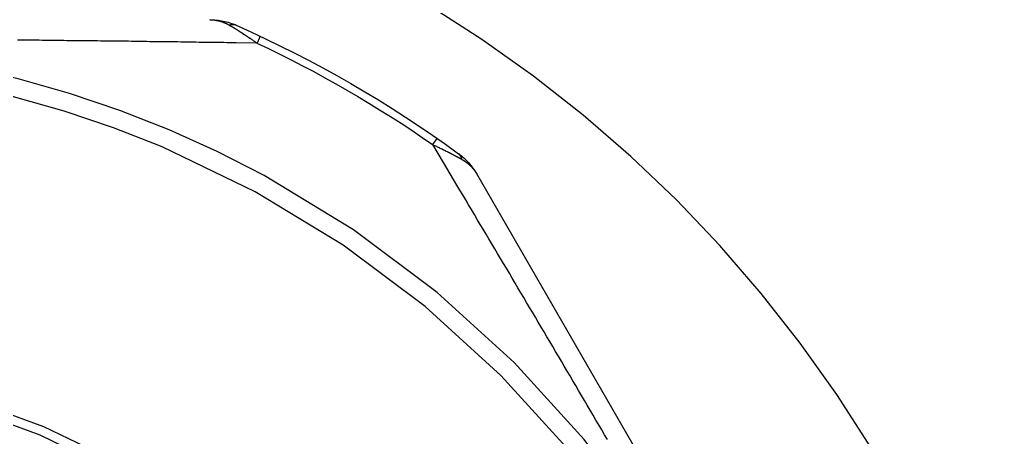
# Model space of a CAD drawing. Header units: millimetres. Extents: x 2213 to 82676, y 1050 to 28650.
# Drawn here: x 22680.98 to 22688.7, y 17297.8 to 17301.09 of the extents above; entities that cross this region are included whole.
import ezdxf

# ---------------------------------------------------------------- set-up
doc = ezdxf.new("R2010")
doc.units = ezdxf.units.MM
doc.header["$LTSCALE"] = 200
doc.linetypes.add('DASHED', pattern=[0.75, 0.5, -0.25])
doc.layers.add('A-FIX', color=5, linetype='Continuous')

# ---------------------------------------------------------------- blocks, each defined once
blk = doc.blocks.new('대변기 정면도')
at = {"linetype": 'DASHED'}
for p, q in [((14859.9263, 31313.7538), (14859.9519, 31313.6993)), ((14859.9523, 31313.6995), (14860.1165, 31313.7019)), ((14858.5702, 31312.9017), (14858.5359, 31312.951)), ((14858.4863, 31312.7606), (14858.5707, 31312.902)), ((14858.3797, 31312.5822), (14858.4863, 31312.7606)), ((14854.586, 31306.3703), (14858.2245, 31312.6723))]:
    blk.add_line(p, q, dxfattribs=at)
for points in [[(14860.3239, 31313.8837), (14860.3229, 31313.8837), (14860.3219, 31313.8837), (14860.3199, 31313.8837), (14860.3189, 31313.8837), (14860.3179, 31313.8837), (14860.3169, 31313.8837), (14860.3159, 31313.8837), (14860.3149, 31313.8837), (14860.3139, 31313.8837), (14860.3129, 31313.8837), (14860.3119, 31313.8837), (14860.3109, 31313.8837), (14860.3099, 31313.8837), (14860.3089, 31313.8837), (14860.3079, 31313.8837), (14860.3069, 31313.8837), (14860.3059, 31313.8837), (14860.3049, 31313.8837), (14860.3039, 31313.8837), (14860.3029, 31313.8837), (14860.3019, 31313.8837), (14860.3009, 31313.8827), (14860.2999, 31313.8827), (14860.2989, 31313.8827), (14860.2979, 31313.8827), (14860.2969, 31313.8827), (14860.2959, 31313.8827), (14860.2949, 31313.8827), (14860.2939, 31313.8827), (14860.2929, 31313.8827), (14860.2919, 31313.8827), (14860.2909, 31313.8827), (14860.2899, 31313.8817), (14860.2889, 31313.8817), (14860.2879, 31313.8817), (14860.2869, 31313.8817), (14860.2859, 31313.8817), (14860.2849, 31313.8817), (14860.2839, 31313.8817), (14860.2829, 31313.8807), (14860.2809, 31313.8807), (14860.2799, 31313.8807), (14860.2789, 31313.8807), (14860.2779, 31313.8807), (14860.2769, 31313.8807), (14860.2759, 31313.8807), (14860.2749, 31313.8797), (14860.2739, 31313.8797), (14860.2729, 31313.8797), (14860.2719, 31313.8797), (14860.2709, 31313.8797), (14860.2699, 31313.8787), (14860.2689, 31313.8787), (14860.2679, 31313.8787), (14860.2669, 31313.8787), (14860.2659, 31313.8787), (14860.2649, 31313.8777), (14860.2639, 31313.8777), (14860.2629, 31313.8777), (14860.2619, 31313.8777), (14860.2609, 31313.8777), (14860.2599, 31313.8767), (14860.2589, 31313.8767), (14860.2579, 31313.8767), (14860.2569, 31313.8767), (14860.2559, 31313.8757), (14860.2549, 31313.8757), (14860.2539, 31313.8757), (14860.2529, 31313.8757), (14860.2519, 31313.8747), (14860.2509, 31313.8747), (14860.2499, 31313.8747), (14860.2489, 31313.8747), (14860.2479, 31313.8737), (14860.2469, 31313.8737), (14860.2459, 31313.8737), (14860.2449, 31313.8737), (14860.2439, 31313.8727), (14860.2429, 31313.8727), (14860.2419, 31313.8727), (14860.2409, 31313.8717), (14860.2399, 31313.8717), (14860.2389, 31313.8717), (14860.2379, 31313.8717), (14860.2369, 31313.8707), (14860.2359, 31313.8707), (14860.2349, 31313.8707), (14860.2339, 31313.8697), (14860.2329, 31313.8697), (14860.2319, 31313.8697), (14860.2309, 31313.8687), (14860.2299, 31313.8687), (14860.2289, 31313.8687), (14860.2279, 31313.8677), (14860.2269, 31313.8677), (14860.2259, 31313.8677), (14860.2249, 31313.8667), (14860.2239, 31313.8667), (14860.2229, 31313.8667), (14860.2219, 31313.8657), (14860.2209, 31313.8657), (14860.2199, 31313.8657), (14860.2189, 31313.8647), (14860.2179, 31313.8647), (14860.2169, 31313.8647), (14860.2159, 31313.8637), (14860.2159, 31313.8637), (14860.2149, 31313.8627), (14860.2139, 31313.8627), (14860.2129, 31313.8627), (14860.2119, 31313.8617), (14860.2109, 31313.8617), (14860.2099, 31313.8607), (14860.2089, 31313.8607), (14860.2079, 31313.8607), (14860.2069, 31313.8597), (14860.2059, 31313.8597), (14860.2049, 31313.8587), (14860.2039, 31313.8587), (14860.2029, 31313.8587), (14860.2019, 31313.8577), (14860.2009, 31313.8577), (14860.1999, 31313.8567), (14860.1989, 31313.8567), (14860.1979, 31313.8567), (14860.1969, 31313.8557), (14860.1959, 31313.8557), (14860.1949, 31313.8547), (14860.1949, 31313.8547), (14860.1939, 31313.8537), (14860.1929, 31313.8537), (14860.1919, 31313.8527), (14860.1909, 31313.8527), (14860.1899, 31313.8527), (14860.1889, 31313.8517), (14860.1879, 31313.8517), (14860.1869, 31313.8507), (14860.1859, 31313.8507), (14860.1849, 31313.8497), (14860.1839, 31313.8497), (14860.1829, 31313.8487), (14860.1819, 31313.8487), (14860.1819, 31313.8477), (14860.1809, 31313.8477), (14860.1799, 31313.8467), (14860.1789, 31313.8467), (14860.1779, 31313.8457), (14860.1769, 31313.8457), (14860.1759, 31313.8447), (14860.1749, 31313.8447), (14860.1739, 31313.8437), (14860.1729, 31313.8437), (14860.1719, 31313.8427), (14860.1719, 31313.8427), (14860.1709, 31313.8417), (14860.1699, 31313.8417), (14860.1689, 31313.8407), (14860.1679, 31313.8407), (14860.1669, 31313.8397)], [(14860.1669, 31313.8397), (14860.1659, 31313.8397), (14860.1649, 31313.8387), (14860.1639, 31313.8387), (14860.1629, 31313.8377), (14860.1619, 31313.8367), (14860.1609, 31313.8367), (14860.1599, 31313.8357), (14860.1589, 31313.8357), (14860.1579, 31313.8347), (14860.1569, 31313.8337), (14860.1559, 31313.8337), (14860.1549, 31313.8327), (14860.1539, 31313.8327), (14860.1529, 31313.8317), (14860.1519, 31313.8307), (14860.1509, 31313.8307), (14860.1499, 31313.8297), (14860.1489, 31313.8297), (14860.1479, 31313.8287), (14860.1469, 31313.8277), (14860.1459, 31313.8277), (14860.1449, 31313.8267), (14860.1439, 31313.8267), (14860.1429, 31313.8257), (14860.1419, 31313.8247), (14860.1409, 31313.8247), (14860.1399, 31313.8237), (14860.1389, 31313.8237), (14860.1379, 31313.8227), (14860.1369, 31313.8217), (14860.1359, 31313.8217), (14860.1349, 31313.8207), (14860.1339, 31313.8197), (14860.1329, 31313.8197), (14860.1319, 31313.8187), (14860.1309, 31313.8187), (14860.1299, 31313.8177), (14860.1289, 31313.8167), (14860.1279, 31313.8167), (14860.1269, 31313.8157), (14860.1259, 31313.8157), (14860.1249, 31313.8147), (14860.1239, 31313.8137), (14860.1229, 31313.8137), (14860.1219, 31313.8127), (14860.1209, 31313.8117), (14860.1199, 31313.8117), (14860.1189, 31313.8107), (14860.1179, 31313.8107), (14860.1169, 31313.8097), (14860.1159, 31313.8087), (14860.1149, 31313.8087), (14860.1139, 31313.8077), (14860.1129, 31313.8067), (14860.1119, 31313.8067), (14860.1109, 31313.8057), (14860.1099, 31313.8057), (14860.1089, 31313.8047), (14860.1079, 31313.8037), (14860.1069, 31313.8037), (14860.1059, 31313.8027), (14860.1049, 31313.8017), (14860.1039, 31313.8017), (14860.1029, 31313.8007), (14860.1019, 31313.8007), (14860.1009, 31313.7997), (14860.0999, 31313.7987), (14860.0989, 31313.7987), (14860.0979, 31313.7977), (14860.0969, 31313.7967), (14860.0959, 31313.7967), (14860.0949, 31313.7957), (14860.0939, 31313.7957), (14860.0929, 31313.7947), (14860.0919, 31313.7937), (14860.0909, 31313.7937), (14860.0899, 31313.7927), (14860.0889, 31313.7917), (14860.0879, 31313.7917), (14860.0869, 31313.7907), (14860.0869, 31313.7907), (14860.0859, 31313.7897), (14860.0849, 31313.7887), (14860.0839, 31313.7887), (14860.0829, 31313.7877), (14860.0819, 31313.7867), (14860.0809, 31313.7867), (14860.0799, 31313.7857), (14860.0789, 31313.7847), (14860.0779, 31313.7847), (14860.0769, 31313.7837), (14860.0759, 31313.7837), (14860.0749, 31313.7827), (14860.0739, 31313.7817), (14860.0729, 31313.7817), (14860.0719, 31313.7807), (14860.0709, 31313.7797), (14860.0699, 31313.7797), (14860.0689, 31313.7787), (14860.0679, 31313.7777), (14860.0669, 31313.7777), (14860.0659, 31313.7767), (14860.0649, 31313.7757), (14860.0639, 31313.7757), (14860.0629, 31313.7747), (14860.0619, 31313.7747), (14860.0609, 31313.7737), (14860.0599, 31313.7727), (14860.0589, 31313.7727), (14860.0579, 31313.7717), (14860.0569, 31313.7707), (14860.0559, 31313.7707), (14860.0549, 31313.7697), (14860.0539, 31313.7687), (14860.0529, 31313.7687), (14860.0519, 31313.7677), (14860.0509, 31313.7667), (14860.0499, 31313.7667), (14860.0489, 31313.7657), (14860.0479, 31313.7657), (14860.0469, 31313.7647), (14860.0459, 31313.7637), (14860.0449, 31313.7637), (14860.0439, 31313.7627), (14860.0429, 31313.7617), (14860.0419, 31313.7617), (14860.0409, 31313.7607), (14860.0409, 31313.7597), (14860.0399, 31313.7597), (14860.0389, 31313.7587), (14860.0379, 31313.7577), (14860.0369, 31313.7577), (14860.0359, 31313.7567), (14860.0349, 31313.7557), (14860.0339, 31313.7557), (14860.0329, 31313.7547), (14860.0319, 31313.7537), (14860.0309, 31313.7537), (14860.0299, 31313.7527), (14860.0289, 31313.7527), (14860.0279, 31313.7517), (14860.0269, 31313.7507), (14860.0259, 31313.7507), (14860.0249, 31313.7497), (14860.0239, 31313.7487), (14860.0229, 31313.7487), (14860.0219, 31313.7477), (14860.0209, 31313.7467), (14860.0199, 31313.7467), (14860.0189, 31313.7457), (14860.0179, 31313.7447), (14860.0169, 31313.7447), (14860.0159, 31313.7437), (14860.0149, 31313.7427), (14860.0139, 31313.7427), (14860.0129, 31313.7417), (14860.0119, 31313.7407), (14860.0109, 31313.7407), (14860.0099, 31313.7397)], [(14860.1159, 31313.8397), (14860.1159, 31313.8407), (14860.1159, 31313.8407), (14860.1169, 31313.8407), (14860.1169, 31313.8407), (14860.1169, 31313.8407), (14860.1169, 31313.8407), (14860.1179, 31313.8407), (14860.1179, 31313.8407), (14860.1179, 31313.8417), (14860.1189, 31313.8417), (14860.1189, 31313.8417), (14860.1189, 31313.8417), (14860.1199, 31313.8417), (14860.1199, 31313.8417), (14860.1199, 31313.8417), (14860.1209, 31313.8417), (14860.1209, 31313.8417), (14860.1209, 31313.8417), (14860.1209, 31313.8427), (14860.1219, 31313.8427), (14860.1219, 31313.8427), (14860.1219, 31313.8427), (14860.1229, 31313.8427), (14860.1229, 31313.8427), (14860.1229, 31313.8427), (14860.1239, 31313.8427), (14860.1239, 31313.8427), (14860.1239, 31313.8427), (14860.1249, 31313.8427), (14860.1249, 31313.8437), (14860.1249, 31313.8437), (14860.1259, 31313.8437), (14860.1259, 31313.8437), (14860.1259, 31313.8437), (14860.1269, 31313.8437), (14860.1269, 31313.8437), (14860.1269, 31313.8437), (14860.1279, 31313.8437), (14860.1279, 31313.8437), (14860.1279, 31313.8437), (14860.1289, 31313.8437), (14860.1289, 31313.8437), (14860.1289, 31313.8437), (14860.1299, 31313.8437), (14860.1299, 31313.8447), (14860.1299, 31313.8447), (14860.1299, 31313.8447), (14860.1309, 31313.8447), (14860.1309, 31313.8447), (14860.1309, 31313.8447), (14860.1319, 31313.8447), (14860.1319, 31313.8447), (14860.1319, 31313.8447), (14860.1329, 31313.8447), (14860.1329, 31313.8447), (14860.1329, 31313.8447), (14860.1339, 31313.8447), (14860.1339, 31313.8447), (14860.1339, 31313.8447), (14860.1349, 31313.8447), (14860.1349, 31313.8447), (14860.1349, 31313.8447), (14860.1359, 31313.8447), (14860.1359, 31313.8447), (14860.1359, 31313.8447), (14860.1369, 31313.8447), (14860.1369, 31313.8447), (14860.1369, 31313.8447), (14860.1379, 31313.8447), (14860.1379, 31313.8447), (14860.1379, 31313.8447), (14860.1389, 31313.8447), (14860.1389, 31313.8447), (14860.1389, 31313.8447), (14860.1399, 31313.8447), (14860.1399, 31313.8447), (14860.1399, 31313.8447), (14860.1409, 31313.8447), (14860.1409, 31313.8447), (14860.1409, 31313.8447), (14860.1419, 31313.8447), (14860.1419, 31313.8447), (14860.1419, 31313.8447), (14860.1429, 31313.8447), (14860.1429, 31313.8447), (14860.1429, 31313.8447), (14860.1439, 31313.8447), (14860.1439, 31313.8447), (14860.1439, 31313.8447), (14860.1449, 31313.8447), (14860.1449, 31313.8447), (14860.1449, 31313.8447), (14860.1459, 31313.8447), (14860.1459, 31313.8447), (14860.1459, 31313.8447), (14860.1469, 31313.8447), (14860.1469, 31313.8447), (14860.1469, 31313.8447), (14860.1479, 31313.8447), (14860.1489, 31313.8447), (14860.1489, 31313.8447), (14860.1489, 31313.8447), (14860.1499, 31313.8447), (14860.1499, 31313.8447), (14860.1499, 31313.8447), (14860.1509, 31313.8437), (14860.1509, 31313.8437), (14860.1509, 31313.8437), (14860.1519, 31313.8437), (14860.1519, 31313.8437), (14860.1519, 31313.8437), (14860.1529, 31313.8437), (14860.1529, 31313.8437), (14860.1529, 31313.8437), (14860.1539, 31313.8437), (14860.1539, 31313.8437), (14860.1539, 31313.8437), (14860.1549, 31313.8437), (14860.1549, 31313.8437), (14860.1549, 31313.8437), (14860.1559, 31313.8437), (14860.1559, 31313.8437), (14860.1559, 31313.8427), (14860.1569, 31313.8427), (14860.1569, 31313.8427), (14860.1569, 31313.8427), (14860.1579, 31313.8427), (14860.1579, 31313.8427), (14860.1579, 31313.8427), (14860.1589, 31313.8427), (14860.1589, 31313.8427), (14860.1589, 31313.8427), (14860.1599, 31313.8427), (14860.1599, 31313.8427), (14860.1599, 31313.8427), (14860.1599, 31313.8417), (14860.1609, 31313.8417), (14860.1609, 31313.8417), (14860.1609, 31313.8417), (14860.1619, 31313.8417), (14860.1619, 31313.8417), (14860.1619, 31313.8417), (14860.1629, 31313.8417), (14860.1629, 31313.8417), (14860.1629, 31313.8417), (14860.1639, 31313.8417), (14860.1639, 31313.8407), (14860.1639, 31313.8407), (14860.1649, 31313.8407), (14860.1649, 31313.8407), (14860.1649, 31313.8407), (14860.1659, 31313.8407), (14860.1659, 31313.8407), (14860.1659, 31313.8407), (14860.1669, 31313.8407), (14860.1669, 31313.8397)], [(14860.1169, 31313.7017), (14860.1409, 31313.7027), (14860.1649, 31313.7027), (14860.1889, 31313.7027), (14860.2129, 31313.7037), (14860.2379, 31313.7037), (14860.2619, 31313.7037), (14860.2859, 31313.7047), (14860.3099, 31313.7047), (14860.3339, 31313.7047), (14860.3589, 31313.7057), (14860.3829, 31313.7057), (14860.4069, 31313.7057), (14860.4309, 31313.7067), (14860.4549, 31313.7067), (14860.4789, 31313.7067), (14860.5039, 31313.7077), (14860.5279, 31313.7077), (14860.5519, 31313.7077), (14860.5759, 31313.7087), (14860.5999, 31313.7087), (14860.6249, 31313.7087), (14860.6489, 31313.7097), (14860.6729, 31313.7097), (14860.6969, 31313.7097), (14860.7209, 31313.7107), (14860.7449, 31313.7107), (14860.7699, 31313.7107), (14860.7939, 31313.7107), (14860.8179, 31313.7117), (14860.8419, 31313.7117), (14860.8659, 31313.7117), (14860.8909, 31313.7127), (14860.9149, 31313.7127), (14860.9389, 31313.7127), (14860.9629, 31313.7137), (14860.9869, 31313.7137), (14861.0109, 31313.7137), (14861.0359, 31313.7147), (14861.0599, 31313.7147), (14861.0839, 31313.7147), (14861.1079, 31313.7147), (14861.1319, 31313.7157), (14861.1569, 31313.7157), (14861.1809, 31313.7157), (14861.2049, 31313.7167), (14861.2289, 31313.7167), (14861.2529, 31313.7167), (14861.2769, 31313.7167), (14861.3019, 31313.7177), (14861.3259, 31313.7177), (14861.3499, 31313.7177), (14861.3739, 31313.7177), (14861.3979, 31313.7187), (14861.4229, 31313.7187), (14861.4469, 31313.7187), (14861.4709, 31313.7197), (14861.4949, 31313.7197), (14861.5189, 31313.7197), (14861.5439, 31313.7197), (14861.5679, 31313.7207), (14861.5919, 31313.7207), (14861.6159, 31313.7207), (14861.6399, 31313.7207), (14861.6639, 31313.7217), (14861.6889, 31313.7217), (14861.7129, 31313.7217), (14861.7369, 31313.7217), (14861.7609, 31313.7227), (14861.7849, 31313.7227), (14861.8099, 31313.7227), (14861.8339, 31313.7227)], [(14858.3409, 31312.7857), (14858.3409, 31312.7867), (14858.3409, 31312.7867), (14858.3409, 31312.7867), (14858.3409, 31312.7877), (14858.3409, 31312.7877), (14858.3409, 31312.7877), (14858.3409, 31312.7887), (14858.3419, 31312.7887), (14858.3419, 31312.7887), (14858.3419, 31312.7897), (14858.3419, 31312.7897), (14858.3419, 31312.7897), (14858.3419, 31312.7907), (14858.3419, 31312.7907), (14858.3419, 31312.7907), (14858.3419, 31312.7907), (14858.3419, 31312.7917), (14858.3419, 31312.7917), (14858.3419, 31312.7917), (14858.3419, 31312.7927), (14858.3429, 31312.7927), (14858.3429, 31312.7927), (14858.3429, 31312.7937), (14858.3429, 31312.7937), (14858.3429, 31312.7937), (14858.3429, 31312.7947), (14858.3429, 31312.7947), (14858.3429, 31312.7947), (14858.3429, 31312.7957), (14858.3429, 31312.7957), (14858.3429, 31312.7957), (14858.3439, 31312.7967), (14858.3439, 31312.7967), (14858.3439, 31312.7967), (14858.3439, 31312.7967), (14858.3439, 31312.7977), (14858.3439, 31312.7977), (14858.3439, 31312.7977), (14858.3439, 31312.7987), (14858.3439, 31312.7987), (14858.3439, 31312.7987), (14858.3449, 31312.7997), (14858.3449, 31312.7997), (14858.3449, 31312.7997), (14858.3449, 31312.8007), (14858.3449, 31312.8007), (14858.3449, 31312.8007), (14858.3449, 31312.8017), (14858.3449, 31312.8017), (14858.3459, 31312.8017), (14858.3459, 31312.8017), (14858.3459, 31312.8027), (14858.3459, 31312.8027), (14858.3459, 31312.8027), (14858.3459, 31312.8037), (14858.3459, 31312.8037), (14858.3459, 31312.8037), (14858.3469, 31312.8047), (14858.3469, 31312.8047), (14858.3469, 31312.8047), (14858.3469, 31312.8047), (14858.3469, 31312.8057), (14858.3469, 31312.8057), (14858.3469, 31312.8057), (14858.3479, 31312.8067), (14858.3479, 31312.8067), (14858.3479, 31312.8067), (14858.3479, 31312.8077), (14858.3479, 31312.8077), (14858.3479, 31312.8077), (14858.3479, 31312.8087), (14858.3489, 31312.8087), (14858.3489, 31312.8087), (14858.3489, 31312.8087), (14858.3489, 31312.8097), (14858.3489, 31312.8097), (14858.3489, 31312.8097), (14858.3499, 31312.8107), (14858.3499, 31312.8107), (14858.3499, 31312.8107), (14858.3499, 31312.8107), (14858.3499, 31312.8117), (14858.3499, 31312.8117), (14858.3509, 31312.8117), (14858.3509, 31312.8127), (14858.3509, 31312.8127), (14858.3509, 31312.8127), (14858.3509, 31312.8127), (14858.3509, 31312.8137), (14858.3519, 31312.8137), (14858.3519, 31312.8137), (14858.3519, 31312.8147), (14858.3519, 31312.8147), (14858.3519, 31312.8147), (14858.3519, 31312.8147), (14858.3529, 31312.8157), (14858.3529, 31312.8157), (14858.3529, 31312.8157), (14858.3529, 31312.8167), (14858.3539, 31312.8167), (14858.3539, 31312.8167), (14858.3539, 31312.8177), (14858.3539, 31312.8177), (14858.3539, 31312.8177), (14858.3549, 31312.8177), (14858.3549, 31312.8187), (14858.3549, 31312.8187), (14858.3549, 31312.8187), (14858.3549, 31312.8197), (14858.3559, 31312.8197), (14858.3559, 31312.8197), (14858.3559, 31312.8197), (14858.3559, 31312.8207), (14858.3559, 31312.8207), (14858.3569, 31312.8207), (14858.3569, 31312.8207), (14858.3569, 31312.8217), (14858.3569, 31312.8217), (14858.3569, 31312.8217), (14858.3579, 31312.8217), (14858.3579, 31312.8227), (14858.3579, 31312.8227), (14858.3579, 31312.8227), (14858.3589, 31312.8227), (14858.3589, 31312.8237), (14858.3589, 31312.8237), (14858.3589, 31312.8237), (14858.3599, 31312.8237), (14858.3599, 31312.8247), (14858.3599, 31312.8247), (14858.3599, 31312.8247), (14858.3599, 31312.8247), (14858.3609, 31312.8247), (14858.3609, 31312.8257), (14858.3609, 31312.8257), (14858.3609, 31312.8257), (14858.3619, 31312.8257), (14858.3619, 31312.8267), (14858.3619, 31312.8267), (14858.3619, 31312.8267), (14858.3629, 31312.8267), (14858.3629, 31312.8277), (14858.3629, 31312.8277), (14858.3629, 31312.8277), (14858.3639, 31312.8277), (14858.3639, 31312.8277), (14858.3639, 31312.8287), (14858.3639, 31312.8287), (14858.3649, 31312.8287), (14858.3649, 31312.8287), (14858.3649, 31312.8287), (14858.3649, 31312.8297), (14858.3659, 31312.8297), (14858.3659, 31312.8297), (14858.3659, 31312.8297), (14858.3659, 31312.8297), (14858.3669, 31312.8307)], [(14858.4569, 31312.8477), (14858.4569, 31312.8467), (14858.4559, 31312.8467), (14858.4559, 31312.8467), (14858.4549, 31312.8467), (14858.4549, 31312.8457), (14858.4539, 31312.8457), (14858.4539, 31312.8457), (14858.4529, 31312.8457), (14858.4529, 31312.8447), (14858.4519, 31312.8447), (14858.4519, 31312.8447), (14858.4509, 31312.8437), (14858.4509, 31312.8437), (14858.4499, 31312.8437), (14858.4489, 31312.8437), (14858.4489, 31312.8427), (14858.4479, 31312.8427), (14858.4479, 31312.8427), (14858.4469, 31312.8427), (14858.4469, 31312.8417), (14858.4459, 31312.8417), (14858.4459, 31312.8417), (14858.4449, 31312.8417), (14858.4449, 31312.8407), (14858.4439, 31312.8407), (14858.4439, 31312.8407), (14858.4429, 31312.8397), (14858.4429, 31312.8397), (14858.4419, 31312.8397), (14858.4409, 31312.8397), (14858.4409, 31312.8387), (14858.4399, 31312.8387), (14858.4399, 31312.8387), (14858.4389, 31312.8387), (14858.4389, 31312.8377), (14858.4379, 31312.8377), (14858.4379, 31312.8377), (14858.4369, 31312.8367), (14858.4369, 31312.8367), (14858.4359, 31312.8367), (14858.4359, 31312.8367), (14858.4349, 31312.8357), (14858.4349, 31312.8357), (14858.4339, 31312.8357), (14858.4339, 31312.8357), (14858.4329, 31312.8347), (14858.4319, 31312.8347), (14858.4319, 31312.8347), (14858.4309, 31312.8337), (14858.4309, 31312.8337), (14858.4299, 31312.8337), (14858.4299, 31312.8337), (14858.4289, 31312.8327), (14858.4289, 31312.8327), (14858.4279, 31312.8327), (14858.4279, 31312.8327), (14858.4269, 31312.8317), (14858.4269, 31312.8317), (14858.4259, 31312.8317), (14858.4259, 31312.8307), (14858.4249, 31312.8307), (14858.4239, 31312.8307), (14858.4239, 31312.8307), (14858.4229, 31312.8297), (14858.4229, 31312.8297), (14858.4219, 31312.8297), (14858.4219, 31312.8297), (14858.4209, 31312.8287), (14858.4209, 31312.8287), (14858.4199, 31312.8287), (14858.4199, 31312.8277), (14858.4189, 31312.8277), (14858.4189, 31312.8277), (14858.4179, 31312.8277), (14858.4179, 31312.8267), (14858.4169, 31312.8267), (14858.4169, 31312.8267), (14858.4159, 31312.8267), (14858.4149, 31312.8257), (14858.4149, 31312.8257), (14858.4139, 31312.8257), (14858.4139, 31312.8247), (14858.4129, 31312.8247), (14858.4129, 31312.8247), (14858.4119, 31312.8247), (14858.4119, 31312.8237), (14858.4109, 31312.8237), (14858.4109, 31312.8237), (14858.4099, 31312.8237), (14858.4099, 31312.8227), (14858.4089, 31312.8227), (14858.4089, 31312.8227), (14858.4079, 31312.8217), (14858.4079, 31312.8217), (14858.4069, 31312.8217), (14858.4059, 31312.8217), (14858.4059, 31312.8207), (14858.4049, 31312.8207), (14858.4049, 31312.8207), (14858.4039, 31312.8207), (14858.4039, 31312.8197), (14858.4029, 31312.8197), (14858.4029, 31312.8197), (14858.4019, 31312.8187), (14858.4019, 31312.8187), (14858.4009, 31312.8187), (14858.4009, 31312.8187), (14858.3999, 31312.8177), (14858.3999, 31312.8177), (14858.3989, 31312.8177), (14858.3989, 31312.8167), (14858.3979, 31312.8167), (14858.3979, 31312.8167), (14858.3969, 31312.8167), (14858.3959, 31312.8157), (14858.3959, 31312.8157), (14858.3949, 31312.8157), (14858.3949, 31312.8157), (14858.3939, 31312.8147), (14858.3939, 31312.8147), (14858.3929, 31312.8147), (14858.3929, 31312.8137), (14858.3919, 31312.8137), (14858.3919, 31312.8137), (14858.3909, 31312.8137), (14858.3909, 31312.8127), (14858.3899, 31312.8127), (14858.3899, 31312.8127), (14858.3889, 31312.8117), (14858.3889, 31312.8117), (14858.3879, 31312.8117), (14858.3879, 31312.8117), (14858.3869, 31312.8107), (14858.3859, 31312.8107), (14858.3859, 31312.8107), (14858.3849, 31312.8097), (14858.3849, 31312.8097), (14858.3839, 31312.8097), (14858.3839, 31312.8097), (14858.3829, 31312.8087), (14858.3829, 31312.8087), (14858.3819, 31312.8087), (14858.3819, 31312.8077), (14858.3809, 31312.8077), (14858.3809, 31312.8077), (14858.3799, 31312.8077), (14858.3799, 31312.8067), (14858.3789, 31312.8067), (14858.3789, 31312.8067), (14858.3779, 31312.8067), (14858.3779, 31312.8057), (14858.3769, 31312.8057), (14858.3759, 31312.8057), (14858.3759, 31312.8047), (14858.3749, 31312.8047), (14858.3749, 31312.8047), (14858.3739, 31312.8047), (14858.3739, 31312.8037), (14858.3729, 31312.8037)], [(14858.2739, 31312.7357), (14858.2729, 31312.7347), (14858.2729, 31312.7347), (14858.2719, 31312.7337), (14858.2719, 31312.7337), (14858.2709, 31312.7327), (14858.2709, 31312.7327), (14858.2699, 31312.7317), (14858.2699, 31312.7317), (14858.2699, 31312.7317), (14858.2689, 31312.7307), (14858.2689, 31312.7307), (14858.2679, 31312.7297), (14858.2679, 31312.7297), (14858.2669, 31312.7287), (14858.2669, 31312.7287), (14858.2659, 31312.7277), (14858.2659, 31312.7277), (14858.2659, 31312.7267), (14858.2649, 31312.7267), (14858.2649, 31312.7267), (14858.2639, 31312.7257), (14858.2639, 31312.7257), (14858.2629, 31312.7247), (14858.2629, 31312.7247), (14858.2629, 31312.7237), (14858.2619, 31312.7237), (14858.2619, 31312.7227), (14858.2609, 31312.7227), (14858.2609, 31312.7217), (14858.2599, 31312.7217), (14858.2599, 31312.7207), (14858.2599, 31312.7207), (14858.2589, 31312.7197), (14858.2589, 31312.7197), (14858.2579, 31312.7187), (14858.2579, 31312.7187), (14858.2579, 31312.7177), (14858.2569, 31312.7177), (14858.2569, 31312.7177), (14858.2559, 31312.7167), (14858.2559, 31312.7167), (14858.2549, 31312.7157), (14858.2549, 31312.7157), (14858.2549, 31312.7147), (14858.2539, 31312.7147), (14858.2539, 31312.7137), (14858.2529, 31312.7137), (14858.2529, 31312.7127), (14858.2529, 31312.7127), (14858.2519, 31312.7117), (14858.2519, 31312.7117), (14858.2509, 31312.7107), (14858.2509, 31312.7107), (14858.2509, 31312.7097), (14858.2499, 31312.7097), (14858.2499, 31312.7087), (14858.2489, 31312.7087), (14858.2489, 31312.7077), (14858.2489, 31312.7077), (14858.2479, 31312.7067), (14858.2479, 31312.7067), (14858.2469, 31312.7057), (14858.2469, 31312.7057), (14858.2469, 31312.7047), (14858.2459, 31312.7047), (14858.2459, 31312.7037), (14858.2449, 31312.7037), (14858.2449, 31312.7027), (14858.2449, 31312.7027), (14858.2439, 31312.7017), (14858.2439, 31312.7017), (14858.2439, 31312.7007), (14858.2429, 31312.7007), (14858.2429, 31312.6997), (14858.2419, 31312.6997), (14858.2419, 31312.6987), (14858.2419, 31312.6987), (14858.2409, 31312.6977), (14858.2409, 31312.6977), (14858.2399, 31312.6967), (14858.2399, 31312.6967), (14858.2399, 31312.6957), (14858.2389, 31312.6957), (14858.2389, 31312.6947), (14858.2389, 31312.6937), (14858.2379, 31312.6937), (14858.2379, 31312.6927), (14858.2379, 31312.6927), (14858.2369, 31312.6917), (14858.2369, 31312.6917), (14858.2359, 31312.6907), (14858.2359, 31312.6907), (14858.2359, 31312.6897), (14858.2349, 31312.6897), (14858.2349, 31312.6887), (14858.2349, 31312.6887), (14858.2339, 31312.6877), (14858.2339, 31312.6877), (14858.2339, 31312.6867), (14858.2329, 31312.6867), (14858.2329, 31312.6857), (14858.2329, 31312.6857), (14858.2319, 31312.6847), (14858.2319, 31312.6837), (14858.2319, 31312.6837), (14858.2309, 31312.6827), (14858.2309, 31312.6827), (14858.2309, 31312.6817), (14858.2299, 31312.6817), (14858.2299, 31312.6807), (14858.2299, 31312.6807), (14858.2289, 31312.6797), (14858.2289, 31312.6797), (14858.2289, 31312.6787), (14858.2279, 31312.6787), (14858.2279, 31312.6777), (14858.2279, 31312.6767), (14858.2269, 31312.6767), (14858.2269, 31312.6757), (14858.2269, 31312.6757), (14858.2259, 31312.6747), (14858.2259, 31312.6747), (14858.2259, 31312.6737), (14858.2249, 31312.6737), (14858.2249, 31312.6727)], [(14858.3409, 31312.7857), (14858.3399, 31312.7857), (14858.3399, 31312.7847), (14858.3389, 31312.7847), (14858.3389, 31312.7847), (14858.3379, 31312.7837), (14858.3379, 31312.7837), (14858.3369, 31312.7837), (14858.3359, 31312.7827), (14858.3359, 31312.7827), (14858.3349, 31312.7827), (14858.3349, 31312.7817), (14858.3339, 31312.7817), (14858.3339, 31312.7817), (14858.3329, 31312.7807), (14858.3319, 31312.7807), (14858.3319, 31312.7807), (14858.3309, 31312.7797), (14858.3309, 31312.7797), (14858.3299, 31312.7797), (14858.3299, 31312.7787), (14858.3289, 31312.7787), (14858.3279, 31312.7787), (14858.3279, 31312.7777), (14858.3269, 31312.7777), (14858.3269, 31312.7777), (14858.3259, 31312.7767), (14858.3259, 31312.7767), (14858.3249, 31312.7757), (14858.3249, 31312.7757), (14858.3239, 31312.7757), (14858.3229, 31312.7747), (14858.3229, 31312.7747), (14858.3219, 31312.7747), (14858.3219, 31312.7737), (14858.3209, 31312.7737), (14858.3209, 31312.7737), (14858.3199, 31312.7727), (14858.3199, 31312.7727), (14858.3189, 31312.7727), (14858.3189, 31312.7717), (14858.3179, 31312.7717), (14858.3169, 31312.7707), (14858.3169, 31312.7707), (14858.3159, 31312.7707), (14858.3159, 31312.7697), (14858.3149, 31312.7697), (14858.3149, 31312.7697), (14858.3139, 31312.7687), (14858.3139, 31312.7687), (14858.3129, 31312.7677), (14858.3129, 31312.7677), (14858.3119, 31312.7677), (14858.3109, 31312.7667), (14858.3109, 31312.7667), (14858.3099, 31312.7657), (14858.3099, 31312.7657), (14858.3089, 31312.7657), (14858.3089, 31312.7647), (14858.3079, 31312.7647), (14858.3079, 31312.7647), (14858.3069, 31312.7637), (14858.3069, 31312.7637), (14858.3059, 31312.7627), (14858.3059, 31312.7627), (14858.3049, 31312.7627), (14858.3049, 31312.7617), (14858.3039, 31312.7617), (14858.3039, 31312.7607), (14858.3029, 31312.7607), (14858.3019, 31312.7607), (14858.3019, 31312.7597), (14858.3009, 31312.7597), (14858.3009, 31312.7587), (14858.2999, 31312.7587), (14858.2999, 31312.7587), (14858.2989, 31312.7577), (14858.2989, 31312.7577), (14858.2979, 31312.7567), (14858.2979, 31312.7567), (14858.2969, 31312.7567), (14858.2969, 31312.7557), (14858.2959, 31312.7557), (14858.2959, 31312.7547), (14858.2949, 31312.7547), (14858.2949, 31312.7537), (14858.2939, 31312.7537), (14858.2939, 31312.7537), (14858.2929, 31312.7527), (14858.2929, 31312.7527), (14858.2919, 31312.7517), (14858.2919, 31312.7517), (14858.2909, 31312.7517), (14858.2909, 31312.7507), (14858.2899, 31312.7507), (14858.2899, 31312.7497), (14858.2889, 31312.7497), (14858.2889, 31312.7487), (14858.2879, 31312.7487), (14858.2879, 31312.7487), (14858.2869, 31312.7477), (14858.2859, 31312.7467), (14858.2859, 31312.7467), (14858.2849, 31312.7457), (14858.2849, 31312.7457), (14858.2839, 31312.7447), (14858.2839, 31312.7447), (14858.2829, 31312.7447), (14858.2829, 31312.7437), (14858.2819, 31312.7437), (14858.2819, 31312.7427), (14858.2809, 31312.7427), (14858.2809, 31312.7417), (14858.2799, 31312.7417), (14858.2799, 31312.7407), (14858.2789, 31312.7407), (14858.2789, 31312.7407), (14858.2779, 31312.7397), (14858.2779, 31312.7397), (14858.2769, 31312.7387), (14858.2769, 31312.7387), (14858.2759, 31312.7377), (14858.2759, 31312.7377), (14858.2749, 31312.7367), (14858.2749, 31312.7367), (14858.2749, 31312.7357), (14858.2739, 31312.7357)], [(14857.1959, 31310.5827), (14857.2189, 31310.6207), (14857.2419, 31310.6597), (14857.2639, 31310.6977), (14857.2869, 31310.7367), (14857.3099, 31310.7747), (14857.3319, 31310.8137), (14857.3549, 31310.8527), (14857.3769, 31310.8907), (14857.3999, 31310.9297), (14857.4229, 31310.9677), (14857.4449, 31311.0067), (14857.4679, 31311.0447), (14857.4909, 31311.0837), (14857.5129, 31311.1217), (14857.5359, 31311.1607), (14857.5589, 31311.1987), (14857.5809, 31311.2377), (14857.6039, 31311.2757), (14857.6269, 31311.3147), (14857.6499, 31311.3527), (14857.6719, 31311.3917), (14857.6949, 31311.4297), (14857.7179, 31311.4677), (14857.7409, 31311.5067), (14857.7629, 31311.5447), (14857.7859, 31311.5837), (14857.8089, 31311.6217), (14857.8319, 31311.6607), (14857.8539, 31311.6987), (14857.8769, 31311.7377), (14857.8999, 31311.7757), (14857.9229, 31311.8137), (14857.9459, 31311.8527), (14857.9679, 31311.8907), (14857.9909, 31311.9297), (14858.0139, 31311.9677), (14858.0369, 31312.0067), (14858.0599, 31312.0447), (14858.0829, 31312.0827), (14858.1049, 31312.1217), (14858.1279, 31312.1597), (14858.1509, 31312.1987), (14858.1739, 31312.2367), (14858.1969, 31312.2747), (14858.2199, 31312.3137), (14858.2429, 31312.3517), (14858.2649, 31312.3907), (14858.2879, 31312.4287), (14858.3109, 31312.4667), (14858.3339, 31312.5057), (14858.3569, 31312.5437), (14858.3799, 31312.5817)]]:
    blk.add_lwpolyline(points, dxfattribs=at)
at = {"linetype": 'Continuous'}
for radius in [21.0442, 18.6998]:
    blk.add_circle((14863.9619, 31305.1584), radius, dxfattribs=at)
at = {"linetype": 'DASHED'}
for radius in [10.3351, 8.5292, 8.384, 5.9965, 5.9239, 5.6761, 5.646]:
    blk.add_circle((14863.9619, 31305.1584), radius, dxfattribs=at)
at = {"linetype": 'Continuous'}
for radius, start, end in [(33.3628, 38.03057, 321.96943), (25.1775, 57.6319, 302.36819), (21.121, 9.88977, 350.11023)]:
    blk.add_arc((14863.9619, 31305.1584), radius, start, end, dxfattribs=at)
at = {"linetype": 'DASHED'}
for centre, radius, start, end in [((14860.3234, 31313.3708), 0.5133, 90, 113.89551), ((14863.9619, 31305.1584), 9.4956, 113.89551, 126.10449), ((14862.4874, 31310.0991), 4.4035, 124.23177, 125.15602), ((14863.9619, 31305.1584), 9.4354, 115.1474, 124.84606), ((14860.2842, 31309.1917), 4.0867, 114.79621, 116.55267), ((14858.669, 31312.4156), 0.5133, 126.10449, 150), ((14859.2866, 31311.1167), 1.9184, 118.43246, 119.53851)]:
    blk.add_arc(centre, radius, start, end, dxfattribs=at)
blk.add_open_spline([(14952.1768, 31384.131), (14950.7147, 31415.5483), (14940.8654, 31432.0487), (14923.1374, 31446.6619), (14901.789, 31451.1417), (14860.9325, 31451.938), (14828.1982, 31437.3022), (14792.6594, 31387.4919), (14752.1605, 31289.0835), (14728.6849, 31212.8844), (14720.078, 31177.6402), (14736.6149, 31134.7586), (14736.6099, 31117.3863), (14818.2265, 31027.0979), (14900.7615, 31025.9001), (14924.5251, 31026.7948), (14943.8909, 31048.3876), (14949.6984, 31067.9417), (14949.6383, 31243.5449), (14953.639, 31352.7137), (14952.1768, 31384.131)], degree=3)

msp = doc.modelspace()

# ---------------------------------------------------------------- block references
at = {"layer": 'A-FIX', "xscale": -1}
msp.add_blockref('대변기 정면도', (37542.7951, -14012.7959), dxfattribs=at)

doc.saveas('drawing.dxf')
